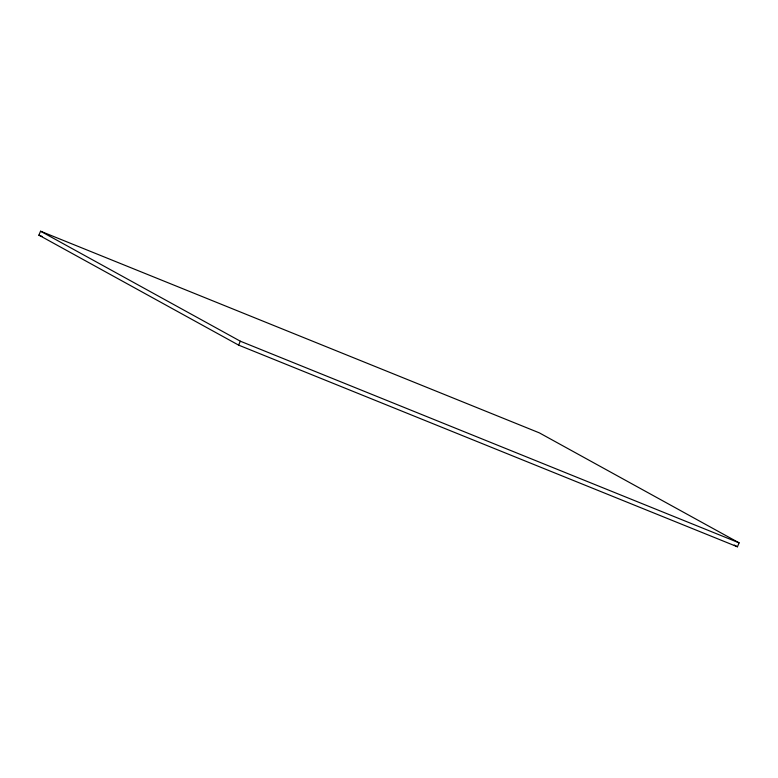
<?xml version="1.0" encoding="UTF-8"?>
<svg xmlns="http://www.w3.org/2000/svg" width="778" height="778" viewBox="0 0 778 778"><rect width="100%" height="100%" fill="white"/><g stroke="black" fill="none" stroke-linecap="round" stroke-linejoin="round"><path stroke-width="1.17" d="M38.9 235.151L40.563 231.212L539.358 432.869L739.1 542.85L737.437 546.788L238.642 345.131L38.9 235.151L42.275 236.522M238.642 345.131L240.305 341.192L40.563 231.212M240.305 341.192L739.1 542.85M734.247 545.028L737.437 546.788"/></g></svg>
